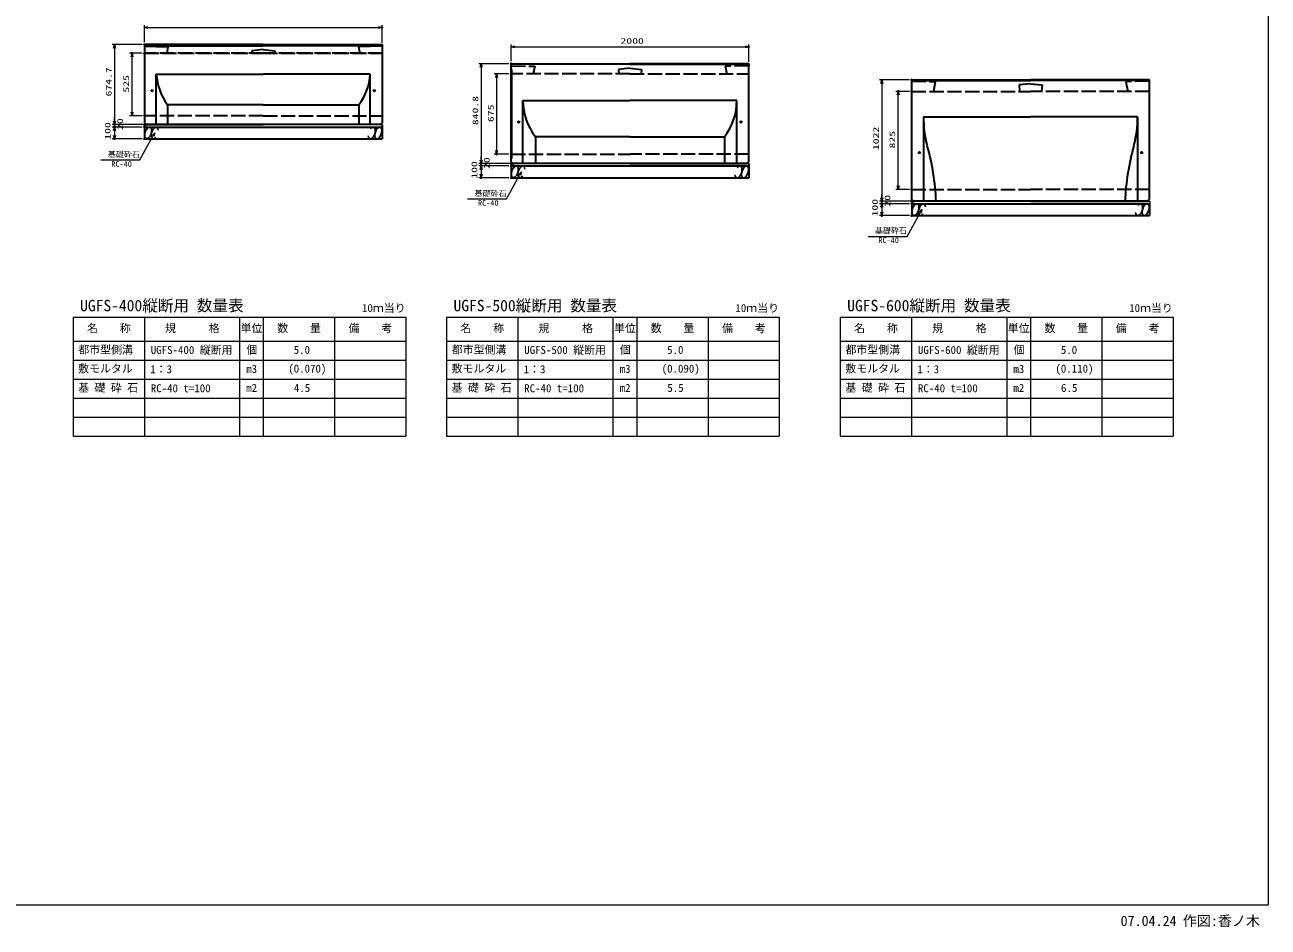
# Model space of a CAD drawing. Units: millimetres on the paper. Extents: x 15 to 1219, y 6 to 859.
# Drawn here: x 695 to 1219, y 6 to 385 of the extents above; entities that cross this region are included whole.
import ezdxf
from ezdxf.enums import TextEntityAlignment as Align

# ---------------------------------------------------------------- set-up
doc = ezdxf.new("R2010")
doc.units = ezdxf.units.MM
doc.header["$PDMODE"] = 32
doc.header["$PDSIZE"] = 0.5
doc.linetypes.add('DASHED', pattern=[7.5, 6, -1.5])
for name, color, linetype, lineweight in [('D-BMK-HTXT', 7, 'Continuous', 13), ('D-STR-DIM（寸法）', 7, 'Continuous', 13), ('D-STR-HTXT(基礎砕石-旗)', 7, 'Continuous', 13), ('D-STR-STRF(グリ)', 7, 'Continuous', 25), ('D-STR（構造物）', 1, 'Continuous', 35)]:
    doc.layers.add(name, color=color, linetype=linetype, lineweight=lineweight)
doc.layers.add('Defpoints_10', color=151, linetype='Continuous')
doc.styles.add('ＭＳ ゴシック', font='')
doc.styles.get('ＭＳ ゴシック').set_extended_font_data('MS Gothic')

# ---------------------------------------------------------------- blocks, each defined once
blk = doc.blocks.new('_Open30')
at = {"color": 7, "linetype": 'Continuous', "lineweight": 13}
for p, q in [((-1, 0.2679), (0, 0)), ((0, 0), (-1, -0.2679)), ((0, 0), (-1, 0))]:
    blk.add_line(p, q, dxfattribs=at)

msp = doc.modelspace()

# ---------------------------------------------------------------- linework, layer by layer
at = {"layer": 'D-BMK-HTXT'}
for p, q in [((715.789, 262.245), (715.789, 212.245)), ((715.789, 262.245), (855.789, 262.245)), ((745.789, 262.245), (745.789, 212.245)), ((785.789, 262.245), (785.789, 212.245)), ((795.789, 262.245), (795.789, 212.245)), ((825.789, 262.245), (825.789, 212.245)), ((855.789, 262.245), (855.789, 212.245)), ((872.93, 262.245), (872.93, 212.245)), ((872.93, 262.245), (1012.93, 262.245)), ((902.93, 262.245), (902.93, 212.245)), ((942.93, 262.245), (942.93, 212.245)), ((952.93, 262.245), (952.93, 212.245)), ((982.93, 262.245), (982.93, 212.245)), ((1012.93, 262.245), (1012.93, 212.245)), ((1038.614, 262.245), (1038.614, 212.245)), ((1038.614, 262.245), (1178.614, 262.245)), ((1068.614, 262.245), (1068.614, 212.245)), ((1108.614, 262.245), (1108.614, 212.245)), ((1118.614, 262.245), (1118.614, 212.245)), ((1148.614, 262.245), (1148.614, 212.245)), ((1178.614, 262.245), (1178.614, 212.245)), ((715.789, 252.245), (855.789, 252.245)), ((872.93, 252.245), (1012.93, 252.245)), ((1038.614, 252.245), (1178.614, 252.245)), ((715.789, 244.245), (855.789, 244.245)), ((872.93, 244.245), (1012.93, 244.245)), ((1038.614, 244.245), (1178.614, 244.245)), ((715.789, 236.245), (855.789, 236.245)), ((872.93, 236.245), (1012.93, 236.245)), ((1038.614, 236.245), (1178.614, 236.245)), ((715.789, 228.245), (855.789, 228.245)), ((872.93, 228.245), (1012.93, 228.245)), ((1038.614, 228.245), (1178.614, 228.245)), ((715.789, 220.245), (855.789, 220.245)), ((872.93, 220.245), (1012.93, 220.245)), ((1038.614, 220.245), (1178.614, 220.245)), ((715.789, 212.245), (855.789, 212.245)), ((872.93, 212.245), (1012.93, 212.245)), ((1038.614, 212.245), (1178.614, 212.245))]:
    msp.add_line(p, q, dxfattribs=at)
at = {"layer": 'D-STR-DIM（寸法）', "color": 2}
for p in [(1218.639, 858.616), (15.033, 15.002)]:
    msp.add_line(p, (1218.639, 15.002), dxfattribs=at)
at = {"layer": 'D-STR-DIM（寸法）'}
for p, q in [((745.77, 378.031), (745.77, 385.159)), ((747.27, 384.159), (844.27, 384.159)), ((845.77, 377.781), (845.77, 385.159)), ((744.77, 377.031), (732.19, 377.031)), ((900.073, 369.933), (900.073, 377.062)), ((1000.073, 369.683), (1000.073, 377.062)), ((733.19, 375.531), (733.19, 344.796)), ((744.77, 373.296), (739.559, 373.296)), ((740.559, 348.546), (740.559, 371.796)), ((901.573, 376.062), (998.573, 376.062)), ((899.072, 368.933), (886.493, 368.933)), ((887.493, 367.433), (887.493, 328.398)), ((899.072, 364.648), (892.992, 364.648)), ((893.992, 363.148), (893.992, 332.398)), ((1067.66, 362.14), (1055.081, 362.14)), ((1056.081, 360.64), (1056.081, 312.535)), ((1067.66, 357.29), (1061.924, 357.29)), ((1062.924, 317.535), (1062.924, 355.79)), ((733.19, 344.796), (733.19, 346.296)), ((744.77, 347.046), (739.559, 347.046)), ((744.77, 343.296), (732.19, 343.296)), ((745.52, 343.296), (732.19, 343.296)), ((744.77, 342.296), (732.19, 342.296)), ((744.77, 342.296), (732.19, 342.296)), ((733.19, 343.296), (733.19, 342.296)), ((733.19, 340.796), (733.19, 339.296)), ((733.19, 340.796), (733.19, 338.796)), ((744.77, 337.296), (732.19, 337.296)), ((887.493, 328.398), (887.493, 329.898)), ((899.072, 330.898), (892.992, 330.898)), ((899.073, 326.898), (886.493, 326.898)), ((899.823, 326.898), (886.493, 326.898)), ((899.073, 325.898), (886.493, 325.898)), ((899.073, 325.898), (886.493, 325.898)), ((887.493, 326.898), (887.493, 325.898)), ((887.493, 324.398), (887.493, 322.898)), ((887.493, 324.398), (887.493, 322.398)), ((899.073, 320.898), (886.493, 320.898)), ((1056.081, 312.535), (1056.081, 314.035)), ((1067.66, 316.035), (1061.924, 316.035)), ((1067.66, 311.035), (1055.081, 311.035)), ((1068.41, 311.035), (1055.081, 311.035)), ((1067.66, 310.035), (1055.081, 310.035)), ((1067.66, 310.035), (1055.081, 310.035)), ((1056.081, 311.035), (1056.081, 310.035)), ((1067.66, 305.035), (1055.081, 305.035)), ((1056.081, 308.535), (1056.081, 307.035)), ((1056.081, 308.535), (1056.081, 306.535))]:
    msp.add_line(p, q, dxfattribs=at)
at = {"layer": 'D-STR-HTXT(基礎砕石-旗)'}
for points in [[(727.447, 328.483), (743.895, 328.483), (749.367, 338.503)], [(881.749, 312.086), (898.197, 312.086), (903.669, 322.106)], [(1050.337, 296.222), (1066.785, 296.222), (1072.257, 306.242)]]:
    msp.add_lwpolyline(points, dxfattribs=at)
at = {"layer": 'D-STR-STRF(グリ)'}
for centre, major_axis in [((747.345, 339.82), (0.79, 2.421)), ((844.195, 339.773), (-0.79, -2.421)), ((901.648, 323.422), (0.79, 2.421)), ((998.497, 323.375), (-0.79, -2.421)), ((1070.236, 307.558), (0.79, 2.421)), ((1167.085, 307.511), (-0.79, -2.421))]:
    msp.add_ellipse(centre, major_axis=major_axis, ratio=0.5139, dxfattribs=at)
for centre, major_axis in [((750.086, 339.82), (0.79, 2.421)), ((841.454, 339.773), (-0.79, -2.421)), ((904.388, 323.422), (0.79, 2.421)), ((995.757, 323.375), (-0.79, -2.421)), ((1072.976, 307.558), (0.79, 2.421)), ((1164.344, 307.511), (-0.79, -2.421))]:
    msp.add_ellipse(centre, major_axis=major_axis, ratio=0.5139, start_param=5.3575563, end_param=10.3750652, dxfattribs=at)
at = {"layer": 'D-STR（構造物）'}
for p, q in [((795.77, 377.031), (745.77, 377.031)), ((745.77, 377.031), (745.77, 344.046)), ((795.77, 377.031), (845.77, 377.031)), ((845.77, 377.031), (845.77, 344.046)), ((745.77, 376.383), (745.77, 376.304)), ((745.77, 376.383), (795.77, 376.383)), ((745.77, 376.304), (755.686, 376.056)), ((845.77, 376.383), (795.77, 376.383)), ((845.77, 376.304), (835.855, 376.056)), ((845.77, 376.383), (845.77, 376.304)), ((900.072, 368.933), (950.072, 368.933)), ((900.072, 327.648), (900.072, 368.933)), ((950.072, 368.688), (900.072, 368.688)), ((900.072, 368.165), (900.072, 368.086)), ((900.072, 366.611), (900.232, 366.451)), ((900.073, 368.078), (900.073, 368.157)), ((900.232, 366.451), (900.232, 328.998)), ((1000.073, 368.933), (950.073, 368.933)), ((950.073, 368.688), (1000.073, 368.688)), ((1000.073, 366.611), (999.913, 366.451)), ((999.913, 366.451), (999.913, 328.998)), ((1000.072, 368.078), (1000.072, 368.157)), ((1000.073, 327.648), (1000.073, 368.933)), ((1000.073, 368.165), (1000.073, 368.086)), ((750.77, 364.546), (795.77, 364.546)), ((750.77, 343.296), (750.77, 364.546)), ((840.77, 364.546), (795.77, 364.546)), ((840.77, 343.296), (840.77, 364.546)), ((1068.66, 311.785), (1068.66, 362.14)), ((1068.66, 362.14), (1118.66, 362.14)), ((1068.66, 361.89), (1118.66, 361.89)), ((1068.66, 361.583), (1068.66, 361.662)), ((1068.66, 361.575), (1068.66, 361.653)), ((1168.66, 362.14), (1118.66, 362.14)), ((1168.66, 361.89), (1118.66, 361.89)), ((1168.66, 311.785), (1168.66, 362.14)), ((1168.66, 361.583), (1168.66, 361.662)), ((1168.66, 361.575), (1168.66, 361.653)), ((755.52, 351.643), (755.52, 343.296)), ((795.77, 351.643), (755.52, 351.643)), ((795.77, 351.643), (836.02, 351.643)), ((836.02, 351.643), (836.02, 343.296)), ((905.072, 353.398), (950.072, 353.398)), ((905.072, 326.898), (905.072, 353.398)), ((995.073, 353.398), (950.072, 353.398)), ((995.073, 326.898), (995.073, 353.398)), ((1073.66, 346.605), (1073.66, 311.035)), ((1073.66, 346.605), (1118.66, 346.605)), ((1163.66, 346.605), (1118.66, 346.605)), ((1163.66, 346.605), (1163.66, 311.035)), ((745.77, 344.046), (746.52, 343.296)), ((845.77, 343.296), (745.77, 343.296)), ((745.77, 343.296), (745.77, 342.296)), ((745.77, 342.296), (845.77, 342.296)), ((745.77, 342.296), (745.77, 337.296)), ((745.77, 342.296), (845.77, 342.296)), ((746.52, 343.296), (795.77, 343.296)), ((845.02, 343.296), (795.77, 343.296)), ((845.77, 344.046), (845.02, 343.296)), ((845.77, 343.296), (845.77, 342.296)), ((845.77, 342.296), (845.77, 337.296)), ((745.77, 337.296), (845.77, 337.296)), ((910.322, 338.235), (910.322, 326.898)), ((950.072, 338.235), (910.322, 338.235)), ((950.072, 338.235), (989.823, 338.235)), ((989.823, 338.235), (989.823, 326.898)), ((950.072, 330.585), (950.386, 330.898)), ((900.232, 328.998), (900.072, 328.898)), ((900.823, 326.898), (900.072, 327.648)), ((1000.073, 326.898), (900.073, 326.898)), ((900.073, 326.898), (900.073, 325.898)), ((900.073, 325.898), (1000.073, 325.898)), ((900.073, 325.898), (900.073, 320.898)), ((900.073, 325.898), (1000.073, 325.898)), ((950.072, 326.898), (900.823, 326.898)), ((950.072, 326.898), (999.322, 326.898)), ((999.322, 326.898), (1000.073, 327.648)), ((999.913, 328.998), (1000.073, 328.898)), ((1000.073, 326.898), (1000.073, 325.898)), ((1000.073, 325.898), (1000.073, 320.898)), ((900.073, 320.898), (1000.073, 320.898)), ((1069.41, 311.035), (1068.66, 311.785)), ((1168.66, 311.035), (1068.66, 311.035)), ((1068.66, 311.035), (1068.66, 310.035)), ((1068.66, 310.035), (1168.66, 310.035)), ((1068.66, 310.035), (1068.66, 305.035)), ((1068.66, 310.035), (1168.66, 310.035)), ((1118.66, 311.035), (1069.41, 311.035)), ((1118.66, 311.035), (1167.91, 311.035)), ((1167.91, 311.035), (1168.66, 311.785)), ((1168.66, 311.035), (1168.66, 310.035)), ((1168.66, 310.035), (1168.66, 305.035)), ((1068.66, 305.035), (1168.66, 305.035))]:
    msp.add_line(p, q, dxfattribs=at)
at = {"layer": 'D-STR（構造物）', "linetype": 'DASHED'}
for p, q in [((745.77, 376.304), (755.686, 376.056)), ((745.77, 373.296), (795.77, 373.296)), ((795.77, 373.296), (745.77, 373.296)), ((755.686, 376.056), (755.13, 373.296)), ((795.77, 374.883), (790.931, 374.399)), ((790.931, 374.399), (791.02, 373.296)), ((795.77, 374.883), (800.609, 374.399)), ((845.77, 373.296), (795.77, 373.296)), ((795.77, 373.296), (845.77, 373.296)), ((800.609, 374.399), (800.52, 373.296)), ((845.77, 376.304), (835.855, 376.056)), ((835.855, 376.056), (836.41, 373.296)), ((900.073, 368.078), (909.988, 367.83)), ((909.988, 367.83), (909.348, 364.648)), ((950.072, 366.996), (945.233, 366.512)), ((945.233, 366.512), (945.384, 364.648)), ((950.073, 366.996), (954.912, 366.512)), ((954.912, 366.512), (954.761, 364.648)), ((1000.072, 368.078), (990.157, 367.83)), ((990.157, 367.83), (990.797, 364.648)), ((950.072, 364.648), (900.072, 364.648)), ((950.072, 364.648), (900.072, 364.648)), ((950.072, 364.648), (1000.073, 364.648)), ((950.073, 364.648), (1000.073, 364.648)), ((1068.66, 361.575), (1078.576, 361.327)), ((1078.576, 361.327), (1077.764, 357.29)), ((1168.66, 361.575), (1158.745, 361.327)), ((1158.745, 361.327), (1159.557, 357.29)), ((1068.66, 357.29), (1118.66, 357.29)), ((1118.66, 360.475), (1113.821, 359.991)), ((1113.821, 359.991), (1114.04, 357.29)), ((1118.66, 360.475), (1123.5, 359.991)), ((1168.66, 357.29), (1118.66, 357.29)), ((1123.5, 359.991), (1123.281, 357.29)), ((795.77, 347.046), (745.77, 347.046)), ((795.77, 347.046), (845.77, 347.046)), ((900.072, 330.898), (950.072, 330.898)), ((1000.073, 330.898), (950.072, 330.898)), ((1068.66, 316.035), (1118.66, 316.035)), ((1168.66, 316.035), (1118.66, 316.035))]:
    msp.add_line(p, q, dxfattribs=at)
at = {"layer": 'D-STR（構造物）'}
for centre in [(749.02, 357.546), (842.52, 357.546), (903.322, 344.398), (996.823, 344.398), (1071.91, 331.535), (1165.41, 331.535)]:
    msp.add_circle(centre, 0.3, dxfattribs=at)
for centre, radius, start, end in [((774.405, 365.92), 23.674, 183.32776, 217.09128), ((817.136, 365.92), 23.674, 322.90876, 356.67228), ((929.584, 353.394), 24.511, 179.98985, 218.20407), ((970.561, 353.394), 24.511, 321.79593, 0.01015), ((1113.677, 345.402), 40.035, 178.278, 195.85918), ((1123.644, 345.402), 40.035, 344.14082, 1.722), ((979.237, 307.116), 99.75, 2.25169, 15.88127), ((1258.083, 307.116), 99.75, 164.11873, 177.74831)]:
    msp.add_arc(centre, radius, start, end, dxfattribs=at)
at = {"layer": 'Defpoints_10'}
for p in [(845.77, 384.159), (745.77, 377.031), (745.77, 377.031), (845.77, 376.781), (740.559, 373.296), (745.77, 373.296), (1000.073, 376.062), (900.072, 368.933), (900.073, 368.933), (1000.073, 368.683), (900.072, 364.648), (1068.66, 362.14), (1062.924, 357.29), (1068.66, 357.29), (745.77, 347.046), (733.19, 343.296), (733.19, 342.296), (745.77, 343.296), (745.77, 342.296), (745.77, 342.296), (746.52, 343.296), (733.19, 337.296), (745.77, 337.296), (893.992, 330.898), (900.072, 330.898), (887.493, 326.898), (887.493, 325.898), (900.073, 326.898), (900.073, 325.898), (900.073, 325.898), (900.823, 326.898), (887.493, 320.898), (900.073, 320.898), (1068.66, 316.035), (1056.081, 311.035), (1056.081, 310.035), (1068.66, 311.035), (1068.66, 310.035), (1068.66, 310.035), (1069.41, 311.035), (1056.081, 305.035), (1068.66, 305.035)]:
    msp.add_point(p, dxfattribs=at)

# ---------------------------------------------------------------- block references
at = {"layer": 'D-STR-DIM（寸法）', "xscale": 1.5, "yscale": 1.5}
for p, rotation in [((745.77, 384.159), 180), ((733.19, 377.031), 90), ((740.559, 373.296), 90), ((900.073, 376.062), 180), ((887.493, 368.933), 90), ((893.992, 364.648), 90), ((1056.081, 362.14), 90), ((1062.924, 357.29), 90), ((740.559, 347.046), 270), ((733.19, 343.296), 270), ((733.19, 343.296), 270), ((733.19, 342.296), 90), ((733.19, 342.296), 90), ((733.19, 337.296), 270), ((893.992, 330.898), 270), ((887.493, 326.898), 270), ((887.493, 326.898), 270), ((887.493, 325.898), 90), ((887.493, 325.898), 90), ((887.493, 320.898), 270), ((1062.924, 316.035), 270), ((1056.081, 311.035), 270), ((1056.081, 311.035), 270), ((1056.081, 310.035), 90), ((1056.081, 310.035), 90), ((1056.081, 305.035), 270)]:
    msp.add_blockref('_Open30', p, dxfattribs=dict(at, rotation=rotation))
for p in [(845.77, 384.159), (1000.073, 376.062)]:
    msp.add_blockref('_Open30', p, dxfattribs=at)
at = {"layer": 'D-STR-HTXT(基礎砕石-旗)', "xscale": 1.5, "yscale": 1.5, "rotation": 61.3581}
for p in [(750.086, 339.82), (904.388, 323.422), (1072.976, 307.558)]:
    msp.add_blockref('_Open30', p, dxfattribs=at)

# ---------------------------------------------------------------- texts
at = {"layer": 'D-BMK-HTXT', "style": 'ＭＳ ゴシック'}
for s, height, p in [('UGFS-400縦断用 数量表', 4.811, (718.678, 263.336)), ('10ｍ当り', 3.367, (837.329, 263.44)), ('UGFS-500縦断用 数量表', 4.811, (875.82, 263.336)), ('10ｍ当り', 3.367, (994.47, 263.44)), ('UGFS-600縦断用 数量表', 4.811, (1041.503, 263.336)), ('10ｍ当り', 3.367, (1160.154, 263.44)), ('名\u3000\u3000称', 3.367, (721.625, 254.963)), ('規\u3000\u3000\u3000格', 3.367, (754.429, 254.98)), ('単位', 3.367, (786.247, 254.945)), ('数\u3000\u3000量', 3.367, (801.678, 254.98)), ('備\u3000\u3000考', 3.367, (831.696, 254.94)), ('名\u3000\u3000称', 3.367, (878.767, 254.963)), ('規\u3000\u3000\u3000格', 3.367, (911.571, 254.98)), ('単位', 3.367, (943.389, 254.945)), ('数\u3000\u3000量', 3.367, (958.82, 254.98)), ('備\u3000\u3000考', 3.367, (988.838, 254.94)), ('名\u3000\u3000称', 3.367, (1044.45, 254.963)), ('規\u3000\u3000\u3000格', 3.367, (1077.254, 254.98)), ('単位', 3.367, (1109.073, 254.945)), ('数\u3000\u3000量', 3.367, (1124.503, 254.98)), ('備\u3000\u3000考', 3.367, (1154.521, 254.94)), ('都市型側溝', 3.367, (717.965, 245.945)), ('UGFS-400 縦断用', 3.367, (748.437, 245.811)), ('個', 3.367, (788.665, 245.927)), ('5.0', 3.367, (808.578, 245.846)), ('都市型側溝', 3.367, (875.107, 245.945)), ('UGFS-500 縦断用', 3.367, (905.579, 245.811)), ('個', 3.367, (945.807, 245.927)), ('5.0', 3.367, (965.72, 245.846)), ('都市型側溝', 3.367, (1040.791, 245.945)), ('UGFS-600 縦断用', 3.367, (1071.262, 245.811)), ('個', 3.367, (1111.491, 245.927)), ('5.0', 3.367, (1131.403, 245.846)), ('敷モルタル', 3.367, (717.894, 237.989)), ('1：3', 3.367, (748.206, 237.695)), ('m3', 3.367, (788.612, 237.846)), ('(0.070)', 3.367, (806.299, 237.964)), ('敷モルタル', 3.367, (875.036, 237.989)), ('1：3', 3.367, (905.347, 237.695)), ('m3', 3.367, (945.754, 237.846)), ('(0.090)', 3.367, (963.441, 237.964)), ('敷モルタル', 3.367, (1040.72, 237.989)), ('1：3', 3.367, (1071.031, 237.695)), ('m3', 3.367, (1111.438, 237.846)), ('(0.110)', 3.367, (1129.124, 237.964)), ('基 礎 砕 石', 3.367, (717.894, 229.954)), ('RC-40 t=100', 3.367, (748.437, 229.695)), ('m2', 3.367, (788.604, 229.846)), ('4.5', 3.367, (808.668, 229.846)), ('基 礎 砕 石', 3.367, (875.036, 229.954)), ('RC-40 t=100', 3.367, (905.579, 229.695)), ('m2', 3.367, (945.746, 229.846)), ('5.5', 3.367, (965.81, 229.846)), ('基 礎 砕 石', 3.367, (1040.72, 229.954)), ('RC-40 t=100', 3.367, (1071.263, 229.695)), ('m2', 3.367, (1111.429, 229.846)), ('6.5', 3.367, (1131.494, 229.846))]:
    msp.add_text(s, height=height, dxfattribs=at).set_placement(p, align=Align.BOTTOM_LEFT)
at = {"layer": 'D-STR-DIM（寸法）', "style": 'ＭＳ ゴシック', "width": 1.5}
msp.add_text('2000', height=2.405, dxfattribs=at).set_placement((946.114, 376.599), align=Align.BOTTOM_LEFT)
for s, p in [('674.7', (732.653, 355.164)), ('525', (740.022, 356.791)), ('840.8', (886.955, 343.083)), ('675', (893.455, 344.394)), ('20', (737.475, 341.08)), ('100', (732.216, 336.942)), ('1022', (1055.543, 332.591)), ('825', (1062.387, 333.283)), ('100', (886.518, 320.545)), ('20', (891.778, 324.683)), ('100', (1055.106, 304.681)), ('20', (1060.365, 308.819))]:
    msp.add_text(s, height=2.405, rotation=90, dxfattribs=at).set_placement(p, align=Align.BOTTOM_LEFT)
at = {"layer": 'D-STR-DIM（寸法）', "style": 'ＭＳ ゴシック'}
for s, p in [('作図:香ノ木', (1182.74, 4.863)), ('07.04.24', (1156.55, 4.863))]:
    msp.add_text(s, height=4.33, dxfattribs=at).set_placement(p, align=Align.BOTTOM_LEFT)
at = {"layer": 'D-STR-HTXT(基礎砕石-旗)', "style": 'ＭＳ ゴシック'}
for s, p in [('基礎砕石', (730.381, 328.818)), ('RC-40', (731.869, 324.833)), ('基礎砕石', (884.683, 312.42)), ('RC-40', (886.171, 308.435)), ('基礎砕石', (1053.164, 296.736)), ('RC-40', (1054.652, 292.751))]:
    msp.add_text(s, height=2.405, dxfattribs=at).set_placement(p, align=Align.BOTTOM_LEFT)

doc.saveas('drawing.dxf')
